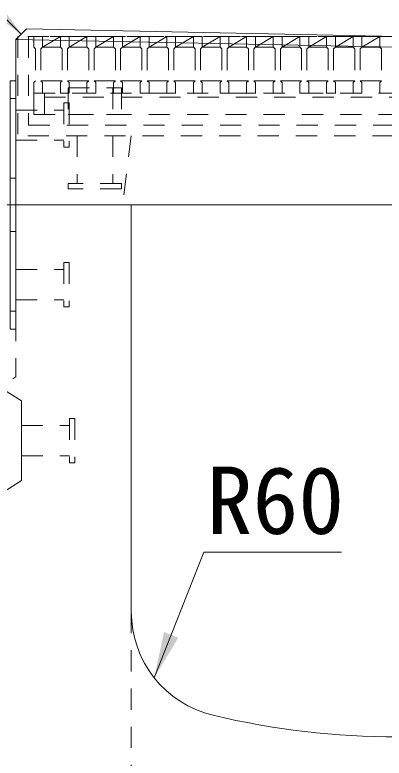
# Model space of a CAD drawing. Units: millimetres at full size, sheet at 1:40; details may follow other scales. Extents: x 69750 to 116230, y -28801 to 513.
# Drawn here: x 94866.7 to 95074.8, y -18047.2 to -17628 of the extents above; entities that cross this region are included whole.
import ezdxf
from ezdxf.enums import TextEntityAlignment as Align

# ---------------------------------------------------------------- set-up
doc = ezdxf.new("R2010")
doc.units = ezdxf.units.MM
doc.header["$LTSCALE"] = 40
doc.linetypes.add('USER1', pattern=[0.54, 0.3, -0.24])
for name, color, linetype, lineweight in [('インサート', 92, 'USER1', 5), ('グレーチング', 7, 'USER1', 5), ('ジョイントプレート', 7, 'USER1', 9), ('受枠', 3, 'USER1', 9), ('引出線', 4, 'Continuous', 9), ('本体', 7, 'Continuous', 20)]:
    doc.layers.add(name, color=color, linetype=linetype, lineweight=lineweight)
doc.styles.add('ＭＳ ゴシック', font='')
doc.styles.get('ＭＳ ゴシック').set_extended_font_data('MS Gothic')

# ---------------------------------------------------------------- blocks, each defined once
blk = doc.blocks.new('filled_arrow')
at = {"color": 0, "linetype": 'Continuous', "lineweight": -2}
blk.add_solid([(7.5, 1.25), (0, 0), (7.5, -1.25)], dxfattribs=at)

msp = doc.modelspace()

# ---------------------------------------------------------------- linework, layer by layer
at = {"layer": 'インサート'}
for p, q in [((94896.83, -17669.18), (94896.83, -17684.18)), ((94896.83, -17669.18), (94926.83, -17669.18)), ((94921.83, -17669.18), (94921.83, -17684.18)), ((94926.83, -17669.18), (94926.83, -17684.18)), ((94894.32, -17677.68), (94894.32, -17702.68)), ((94894.33, -17677.68), (94894.33, -17702.68)), ((94894.33, -17677.68), (94897.33, -17677.68)), ((94894.33, -17677.68), (94894.33, -17702.68)), ((94897.33, -17677.68), (94897.33, -17702.68)), ((94897.33, -17677.68), (94897.33, -17702.68)), ((94897.33, -17677.68), (94897.33, -17702.68)), ((94867.32, -17681.68), (94894.32, -17681.68)), ((94867.33, -17681.68), (94894.33, -17681.68)), ((94867.33, -17681.68), (94867.33, -17698.68)), ((94896.83, -17684.18), (94926.83, -17684.18)), ((94901.83, -17696.18), (94901.83, -17723.18)), ((94921.83, -17696.18), (94921.83, -17723.18)), ((94867.32, -17698.68), (94894.32, -17698.68)), ((94867.33, -17698.68), (94894.33, -17698.68)), ((94894.32, -17702.68), (94897.33, -17702.68)), ((94894.33, -17702.68), (94897.33, -17702.68)), ((94926.83, -17723.18), (94896.83, -17723.18)), ((94896.83, -17726.18), (94896.83, -17723.18)), ((94926.83, -17726.18), (94926.83, -17723.18)), ((94926.83, -17726.18), (94896.83, -17726.18)), ((94894.33, -17767.68), (94894.33, -17792.68)), ((94894.33, -17767.68), (94897.33, -17767.68)), ((94897.33, -17767.68), (94897.33, -17792.68)), ((94867.33, -17771.68), (94894.33, -17771.68)), ((94867.33, -17771.68), (94867.33, -17788.68)), ((94867.33, -17788.68), (94894.33, -17788.68)), ((94894.33, -17792.68), (94897.33, -17792.68)), ((94897.53, -17855.68), (94897.53, -17880.68)), ((94897.53, -17855.68), (94900.53, -17855.68)), ((94900.53, -17855.68), (94900.53, -17880.68)), ((94870.53, -17859.68), (94897.53, -17859.68)), ((94870.53, -17859.68), (94870.53, -17876.68)), ((94870.53, -17876.68), (94897.53, -17876.68)), ((94897.53, -17880.68), (94900.53, -17880.68))]:
    msp.add_line(p, q, dxfattribs=at)
at = {"layer": 'グレーチング'}
for p, q in [((95287.33, -17640.18), (94877.33, -17640.18)), ((94877.33, -17640.18), (94877.33, -17646.18)), ((94877.33, -17640.18), (94882.33, -17640.18)), ((94882.33, -17640.18), (94882.33, -17646.18)), ((94882.33, -17646.18), (94892.33, -17640.18)), ((94892.33, -17640.18), (94892.33, -17646.18)), ((94892.33, -17640.18), (94897.33, -17640.18)), ((94897.33, -17640.18), (94897.33, -17646.18)), ((94897.33, -17646.18), (94907.33, -17640.18)), ((94907.33, -17640.18), (94907.33, -17646.18)), ((94907.33, -17640.18), (94912.33, -17640.18)), ((94912.33, -17640.18), (94912.33, -17646.18)), ((94912.33, -17646.18), (94922.33, -17640.18)), ((94922.33, -17640.18), (94922.33, -17646.18)), ((94922.33, -17640.18), (94927.33, -17640.18)), ((94927.33, -17640.18), (94927.33, -17646.18)), ((94927.33, -17646.18), (94937.33, -17640.18)), ((94937.33, -17640.18), (94937.33, -17646.18)), ((94937.33, -17640.18), (94942.33, -17640.18)), ((94942.33, -17640.18), (94942.33, -17646.18)), ((94942.33, -17646.18), (94952.33, -17640.18)), ((94952.33, -17640.18), (94957.33, -17640.18)), ((94952.33, -17640.18), (94952.33, -17646.18)), ((94957.33, -17640.18), (94957.33, -17646.18)), ((94957.33, -17646.18), (94967.33, -17640.18)), ((94967.33, -17640.18), (94967.33, -17646.18)), ((94967.33, -17640.18), (94972.33, -17640.18)), ((94972.33, -17640.18), (94972.33, -17646.18)), ((94972.33, -17646.18), (94982.33, -17640.18)), ((94982.33, -17640.18), (94987.33, -17640.18)), ((94982.33, -17640.18), (94982.33, -17646.18)), ((94987.33, -17640.18), (94987.33, -17646.18)), ((94987.33, -17646.18), (94997.33, -17640.18)), ((94997.33, -17640.18), (95002.33, -17640.18)), ((94997.33, -17640.18), (94997.33, -17646.18)), ((95002.33, -17640.18), (95002.33, -17646.18)), ((95002.33, -17646.18), (95012.33, -17640.18)), ((95012.33, -17640.18), (95017.33, -17640.18)), ((95012.33, -17640.18), (95012.33, -17646.18)), ((95017.33, -17640.18), (95017.33, -17646.18)), ((95017.33, -17646.18), (95027.33, -17640.18)), ((95027.33, -17640.18), (95032.33, -17640.18)), ((95027.33, -17640.18), (95027.33, -17646.18)), ((95032.33, -17640.18), (95032.33, -17646.18)), ((95032.33, -17646.18), (95042.33, -17640.18)), ((95042.33, -17640.18), (95047.33, -17640.18)), ((95042.33, -17640.18), (95042.33, -17646.18)), ((95047.33, -17640.18), (95047.33, -17646.18)), ((95047.33, -17646.18), (95057.33, -17640.18)), ((95057.33, -17640.18), (95062.33, -17640.18)), ((95057.33, -17640.18), (95057.33, -17646.18)), ((95062.33, -17640.18), (95062.33, -17646.18)), ((95062.33, -17646.18), (95072.33, -17640.18)), ((95072.33, -17640.18), (95077.33, -17640.18)), ((95072.33, -17640.18), (95072.33, -17646.18)), ((94877.33, -17646.18), (94878.33, -17647.18)), ((94882.33, -17646.18), (94881.33, -17647.18)), ((94882.33, -17646.18), (94892.33, -17646.18)), ((94892.33, -17646.18), (94893.33, -17647.18)), ((94897.33, -17646.18), (94896.33, -17647.18)), ((94897.33, -17646.18), (94907.33, -17646.18)), ((94907.33, -17646.18), (94908.33, -17647.18)), ((94912.33, -17646.18), (94911.33, -17647.18)), ((94912.33, -17646.18), (94922.33, -17646.18)), ((94922.33, -17646.18), (94923.33, -17647.18)), ((94927.33, -17646.18), (94926.33, -17647.18)), ((94927.33, -17646.18), (94937.33, -17646.18)), ((94937.33, -17646.18), (94938.33, -17647.18)), ((94942.33, -17646.18), (94941.33, -17647.18)), ((94942.33, -17646.18), (94952.33, -17646.18)), ((94952.33, -17646.18), (94953.33, -17647.18)), ((94957.33, -17646.18), (94956.33, -17647.18)), ((94957.33, -17646.18), (94967.33, -17646.18)), ((94967.33, -17646.18), (94968.33, -17647.18)), ((94972.33, -17646.18), (94971.33, -17647.18)), ((94972.33, -17646.18), (94982.33, -17646.18)), ((94982.33, -17646.18), (94983.33, -17647.18)), ((94987.33, -17646.18), (94986.33, -17647.18)), ((94987.33, -17646.18), (94997.33, -17646.18)), ((94997.33, -17646.18), (94998.33, -17647.18)), ((95002.33, -17646.18), (95001.33, -17647.18)), ((95002.33, -17646.18), (95012.33, -17646.18)), ((95012.33, -17646.18), (95013.33, -17647.18)), ((95017.33, -17646.18), (95016.33, -17647.18)), ((95017.33, -17646.18), (95027.33, -17646.18)), ((95027.33, -17646.18), (95028.33, -17647.18)), ((95032.33, -17646.18), (95031.33, -17647.18)), ((95032.33, -17646.18), (95042.33, -17646.18)), ((95042.33, -17646.18), (95043.33, -17647.18)), ((95047.33, -17646.18), (95046.33, -17647.18)), ((95047.33, -17646.18), (95057.33, -17646.18)), ((95057.33, -17646.18), (95058.33, -17647.18)), ((95062.33, -17646.18), (95061.33, -17647.18)), ((95062.33, -17646.18), (95072.33, -17646.18)), ((95072.33, -17646.18), (95073.33, -17647.18)), ((94878.33, -17647.18), (94878.33, -17665.18)), ((94881.33, -17647.18), (94881.33, -17665.18)), ((94893.33, -17647.18), (94893.33, -17665.18)), ((94896.33, -17647.18), (94896.33, -17665.18)), ((94908.33, -17647.18), (94908.33, -17665.18)), ((94911.33, -17647.18), (94911.33, -17665.18)), ((94923.33, -17647.18), (94923.33, -17665.18)), ((94926.33, -17647.18), (94926.33, -17665.18)), ((94938.33, -17647.18), (94938.33, -17665.18)), ((94941.33, -17647.18), (94941.33, -17665.18)), ((94953.33, -17647.18), (94953.33, -17665.18)), ((94956.33, -17647.18), (94956.33, -17665.18)), ((94968.33, -17647.18), (94968.33, -17665.18)), ((94971.33, -17647.18), (94971.33, -17665.18)), ((94983.33, -17647.18), (94983.33, -17665.18)), ((94986.33, -17647.18), (94986.33, -17665.18)), ((94998.33, -17647.18), (94998.33, -17665.18)), ((95001.33, -17647.18), (95001.33, -17665.18)), ((95013.33, -17647.18), (95013.33, -17665.18)), ((95016.33, -17647.18), (95016.33, -17665.18)), ((95028.33, -17647.18), (95028.33, -17665.18)), ((95031.33, -17647.18), (95031.33, -17665.18)), ((95043.33, -17647.18), (95043.33, -17665.18)), ((95046.33, -17647.18), (95046.33, -17665.18)), ((95058.33, -17647.18), (95058.33, -17665.18)), ((95061.33, -17647.18), (95061.33, -17665.18)), ((95073.33, -17647.18), (95073.33, -17665.18)), ((94877.33, -17666.18), (94878.33, -17665.18)), ((94877.33, -17672.18), (94877.33, -17666.18)), ((94882.33, -17666.18), (94881.33, -17665.18)), ((94881.33, -17665.18), (94893.33, -17665.18)), ((94882.33, -17672.18), (94882.33, -17666.18)), ((94892.33, -17666.18), (94893.33, -17665.18)), ((94892.33, -17672.18), (94892.33, -17666.18)), ((94896.33, -17665.18), (94908.33, -17665.18)), ((94897.33, -17666.18), (94896.33, -17665.18)), ((94897.33, -17672.18), (94897.33, -17666.18)), ((94907.33, -17666.18), (94908.33, -17665.18)), ((94907.33, -17672.18), (94907.33, -17666.18)), ((94911.33, -17665.18), (94923.33, -17665.18)), ((94912.33, -17666.18), (94911.33, -17665.18)), ((94912.33, -17672.18), (94912.33, -17666.18)), ((94922.33, -17666.18), (94923.33, -17665.18)), ((94922.33, -17672.18), (94922.33, -17666.18)), ((94926.33, -17665.18), (94938.33, -17665.18)), ((94927.33, -17666.18), (94926.33, -17665.18)), ((94927.33, -17672.18), (94927.33, -17666.18)), ((94937.33, -17666.18), (94938.33, -17665.18)), ((94937.33, -17672.18), (94937.33, -17666.18)), ((94941.33, -17665.18), (94953.33, -17665.18)), ((94942.33, -17666.18), (94941.33, -17665.18)), ((94942.33, -17672.18), (94942.33, -17666.18)), ((94952.33, -17666.18), (94953.33, -17665.18)), ((94952.33, -17672.18), (94952.33, -17666.18)), ((94957.33, -17666.18), (94956.33, -17665.18)), ((94956.33, -17665.18), (94968.33, -17665.18)), ((94957.33, -17672.18), (94957.33, -17666.18)), ((94967.33, -17666.18), (94968.33, -17665.18)), ((94967.33, -17672.18), (94967.33, -17666.18)), ((94972.33, -17666.18), (94971.33, -17665.18)), ((94971.33, -17665.18), (94983.33, -17665.18)), ((94972.33, -17672.18), (94972.33, -17666.18)), ((94982.33, -17666.18), (94983.33, -17665.18)), ((94982.33, -17672.18), (94982.33, -17666.18)), ((94987.33, -17666.18), (94986.33, -17665.18)), ((94986.33, -17665.18), (94998.33, -17665.18)), ((94987.33, -17672.18), (94987.33, -17666.18)), ((94997.33, -17666.18), (94998.33, -17665.18)), ((94997.33, -17672.18), (94997.33, -17666.18)), ((95002.33, -17666.18), (95001.33, -17665.18)), ((95001.33, -17665.18), (95013.33, -17665.18)), ((95002.33, -17672.18), (95002.33, -17666.18)), ((95012.33, -17666.18), (95013.33, -17665.18)), ((95012.33, -17672.18), (95012.33, -17666.18)), ((95017.33, -17666.18), (95016.33, -17665.18)), ((95016.33, -17665.18), (95028.33, -17665.18)), ((95017.33, -17672.18), (95017.33, -17666.18)), ((95027.33, -17666.18), (95028.33, -17665.18)), ((95027.33, -17672.18), (95027.33, -17666.18)), ((95032.33, -17666.18), (95031.33, -17665.18)), ((95031.33, -17665.18), (95043.33, -17665.18)), ((95032.33, -17672.18), (95032.33, -17666.18)), ((95042.33, -17666.18), (95043.33, -17665.18)), ((95042.33, -17672.18), (95042.33, -17666.18)), ((95047.33, -17666.18), (95046.33, -17665.18)), ((95046.33, -17665.18), (95058.33, -17665.18)), ((95047.33, -17672.18), (95047.33, -17666.18)), ((95057.33, -17666.18), (95058.33, -17665.18)), ((95057.33, -17672.18), (95057.33, -17666.18)), ((95062.33, -17666.18), (95061.33, -17665.18)), ((95061.33, -17665.18), (95073.33, -17665.18)), ((95062.33, -17672.18), (95062.33, -17666.18)), ((95072.33, -17666.18), (95073.33, -17665.18)), ((95072.33, -17672.18), (95072.33, -17666.18)), ((94877.33, -17672.18), (94882.33, -17672.18)), ((94877.33, -17672.18), (94882.33, -17672.18)), ((94882.33, -17672.18), (94878.33, -17672.18)), ((94892.33, -17672.18), (94897.33, -17672.18)), ((94907.33, -17672.18), (94912.33, -17672.18)), ((94922.33, -17672.18), (94927.33, -17672.18)), ((94937.33, -17672.18), (94942.33, -17672.18)), ((94952.33, -17672.18), (94957.33, -17672.18)), ((94967.33, -17672.18), (94972.33, -17672.18)), ((94982.33, -17672.18), (94987.33, -17672.18)), ((94997.33, -17672.18), (95002.33, -17672.18)), ((95012.33, -17672.18), (95017.33, -17672.18)), ((95027.33, -17672.18), (95032.33, -17672.18)), ((95042.33, -17672.18), (95047.33, -17672.18)), ((95057.33, -17672.18), (95062.33, -17672.18)), ((95072.33, -17672.18), (95077.33, -17672.18))]:
    msp.add_line(p, q, dxfattribs=at)
at = {"layer": 'ジョイントプレート'}
for p, q in [((94867.33, -17675.18), (94864.12, -17675.18)), ((94867.33, -17720.18), (94864.12, -17720.18)), ((94867.33, -17750.18), (94864.12, -17750.18)), ((94867.33, -17795.18), (94864.12, -17795.18))]:
    msp.add_line(p, q, dxfattribs=at)
at = {"layer": 'ジョイントプレート', "linetype": 'Continuous'}
msp.add_lwpolyline([(94864.12, -17805.18), (94864.12, -17665.18), (94867.33, -17665.18), (94867.33, -17805.18)], close=True, dxfattribs=at)
at = {"layer": '受枠'}
for p, q in [((95296.33, -17640.18), (94868.33, -17640.18)), ((94868.33, -17640.18), (94868.33, -17696.18)), ((94874.33, -17640.18), (94874.33, -17690.18)), ((94874.33, -17690.18), (95290.33, -17690.18)), ((95296.33, -17696.18), (94868.33, -17696.18))]:
    msp.add_line(p, q, dxfattribs=at)
at = {"layer": '受枠', "lineweight": 5}
for p, q in [((94877.33, -17672.18), (95287.33, -17672.18)), ((94877.33, -17672.18), (94877.33, -17690.18)), ((94883.33, -17672.18), (94883.33, -17684.18)), ((94883.33, -17674.48), (95281.33, -17674.48)), ((94877.33, -17684.18), (95287.33, -17684.18))]:
    msp.add_line(p, q, dxfattribs=at)
at = {"layer": '引出線'}
for points in [[(94870.33, -17638.94), (94778.83, -17547.44), (94711.72, -17547.44)], [(94945.26, -18001.86), (94954.81, -17977.68), (94973.25, -17930.98), (95050.8, -17930.98)]]:
    msp.add_lwpolyline(points, dxfattribs=at)
at = {"layer": '本体'}
for p, q in [((94867.33, -17641.88), (94873.32, -17636)), ((94873.32, -17636), (95082.33, -17640.18)), ((94867.33, -17641.88), (94867.33, -17735.18)), ((94932.33, -17735.18), (94847.33, -17735.18)), ((95317.32, -17735.18), (94867.33, -17735.18)), ((94932.33, -17964.65), (94932.33, -17735.18))]:
    msp.add_line(p, q, dxfattribs=at)
at = {"layer": '本体', "lineweight": 5}
for p, q in [((94867.33, -17641.88), (95082.33, -17646.18)), ((94847.33, -17831.18), (94870.53, -17845.68)), ((94870.53, -17845.68), (94870.53, -17890.68)), ((94847.33, -17905.18), (94870.53, -17890.68))]:
    msp.add_line(p, q, dxfattribs=at)
at = {"layer": '本体', "linetype": 'USER1', "lineweight": 9}
for p, q in [((94932.33, -17696.18), (94927.33, -17735.18)), ((94932.33, -17964.65), (94932.33, -18985.18))]:
    msp.add_line(p, q, dxfattribs=at)
at = {"layer": '本体', "linetype": 'USER1', "lineweight": 5}
for p in [(94867.33, -17735.18), (94847.33, -17844.68)]:
    msp.add_line(p, (94867.33, -17832.18), dxfattribs=at)
at = {"layer": '本体'}
for centre, radius, start, end in [((94992.33, -17964.65), 60, 180, 256.6578), ((95082.32, -17585.18), 450, 256.6578, 283.3423)]:
    msp.add_arc(centre, radius, start, end, dxfattribs=at)

# ---------------------------------------------------------------- block references
at = {"layer": '引出線', "xscale": 3.47, "yscale": 3.47}
for p, rotation in [((94870.33, -17638.94), 135), ((94945.26, -18001.86), 68.5)]:
    msp.add_blockref('filled_arrow', p, dxfattribs=dict(at, rotation=rotation))

# ---------------------------------------------------------------- texts
at = {"layer": '引出線', "style": 'ＭＳ ゴシック'}
msp.add_text('R60', height=37.98, dxfattribs=at).set_placement((95013.53, -17901.74), align=Align.MIDDLE_CENTER)

doc.saveas('drawing.dxf')
